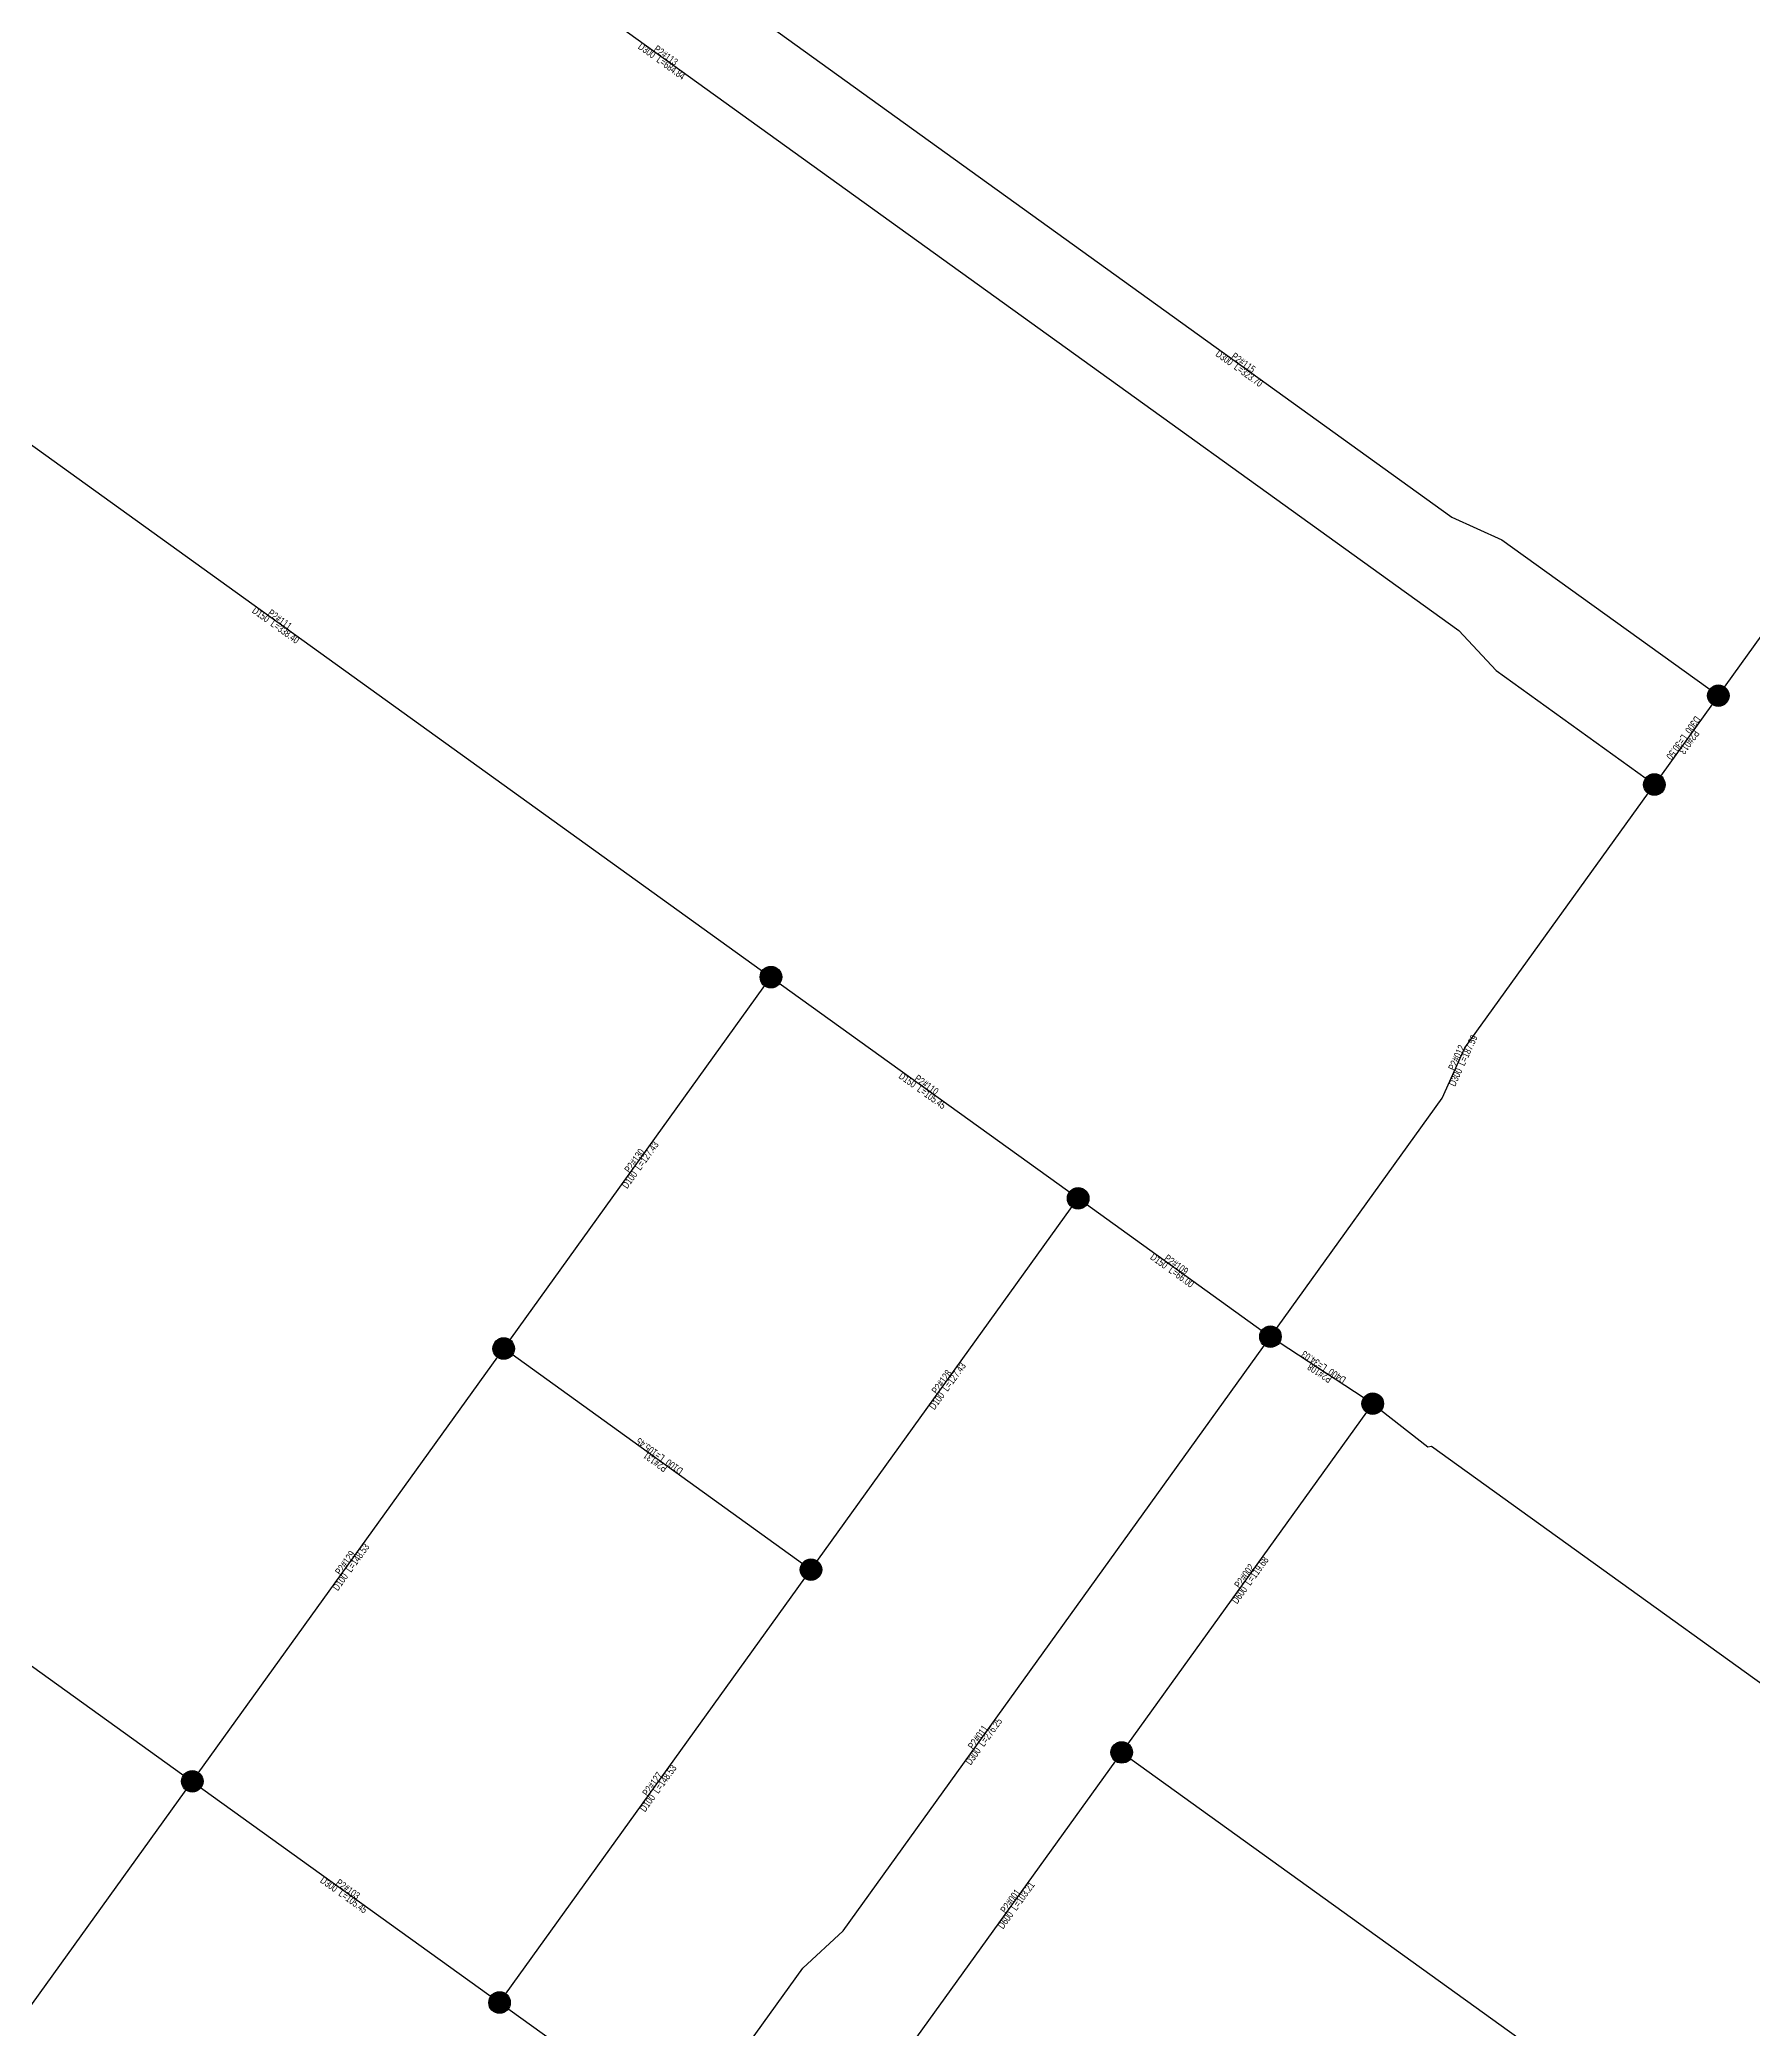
# Model space of a CAD drawing. Header units: metres. Extents: x 145472 to 149777, y 297313 to 301407.
# Drawn here: x 146809 to 147286, y 299353 to 299907 of the extents above; entities that cross this region are included whole.
import ezdxf
from ezdxf.enums import TextEntityAlignment as Align

# ---------------------------------------------------------------- set-up
doc = ezdxf.new("R2010")
doc.units = ezdxf.units.M
for name, color, linetype in [('EPANET2-JUNCTION', 7, 'Continuous'), ('EPANET2-PIPE', 3, 'Continuous'), ('EPANET2-PIPE_no', 7, 'Continuous')]:
    doc.layers.add(name, color=color, linetype=linetype)

# ---------------------------------------------------------------- blocks, each defined once
blk = doc.blocks.new('PIPE_BLOCK')
at = {"width": 0.8}
for tag, p in [('INFO', (0, -1)), ('ID', (0, 1))]:
    blk.add_attdef(tag, text='', height=2, dxfattribs=at).set_placement(p, align=Align.MIDDLE_CENTER)
blk = doc.blocks.new('JUNCTION_BLOCK')
h = blk.add_hatch(color=255)
edge = h.paths.add_edge_path()
edge.add_arc((0, 0), 3, 0, 360)
at = {"color": 5}
blk.add_circle((0, 0), 3, dxfattribs=at)
at = {"color": 5, "width": 0.7}
blk.add_attdef('ID', text='', height=3, dxfattribs=at).set_placement((0, 0), align=Align.MIDDLE_CENTER)

msp = doc.modelspace()

# ---------------------------------------------------------------- linework, layer by layer
at = {"layer": 'EPANET2-PIPE'}
for points in [[(146704.67, 300102.11), (147204.07, 299742.75), (147214.49, 299731.56), (147258.56, 299699.84)], [(147276.38, 299724.6), (147308.73, 299769.56), (147319.93, 299779.99), (147430.67, 299933.89)], [(147012.12, 299911.06), (147202.14, 299774.32), (147216.07, 299768), (147276.38, 299724.6)], [(146737.76, 299843.86), (147012.44, 299646.21)], [(147276.38, 299724.6), (147258.56, 299699.84)], [(147151.6, 299546.06), (147199.44, 299612.54), (147205.76, 299626.47), (147258.56, 299699.84)], [(146938.01, 299542.77), (147012.44, 299646.21)], [(147012.44, 299646.21), (147098.03, 299584.61)], [(146576.58, 299619.87), (146851.25, 299422.22)], [(147023.6, 299481.18), (147098.03, 299584.61)], [(147098.03, 299584.61), (147151.6, 299546.06)], [(146851.25, 299422.22), (146938.01, 299542.77)], [(147023.6, 299481.18), (146938.01, 299542.77)], [(146987.98, 299323.83), (147021.36, 299370.21), (147032.56, 299380.64), (147151.6, 299546.06)], [(147180.1, 299527.41), (147151.6, 299546.06)], [(147110.17, 299430.28), (147180.1, 299527.41)], [(147180.1, 299527.41), (147195.47, 299515.42), (147196.51, 299515.59), (147339.18, 299412.93), (147483.3, 299436.43), (147547.57, 299525.75)], [(146936.85, 299360.63), (147023.6, 299481.18)], [(147049.75, 299346.32), (147110.17, 299430.28)], [(147110.17, 299430.28), (147264.94, 299318.91), (147298.69, 299298.12), (147328.12, 299282.79), (147363.42, 299261.69), (147441.28, 299208.78), (147512.42, 299221.43), (147556.19, 299282.47), (147605.31, 299306.75), (147656.13, 299305.19), (147693.19, 299316.15), (147744.51, 299351.7), (147759.84, 299373.01)], [(146489.86, 298919.99), (146851.25, 299422.22)], [(146851.25, 299422.22), (146936.85, 299360.63)], [(146936.85, 299360.63), (146987.98, 299323.83)]]:
    msp.add_lwpolyline(points, dxfattribs=at)

# ---------------------------------------------------------------- block references
at = {"layer": 'EPANET2-JUNCTION'}
ref = msp.add_blockref('JUNCTION_BLOCK', (147276.38, 299724.6), dxfattribs=at)
ref.add_attrib('ID', 'B028', dxfattribs={"layer": '0', "color": 5, "height": 3, "width": 0.55}).set_placement((147276.38, 299724.6), align=Align.MIDDLE_CENTER)
ref = msp.add_blockref('JUNCTION_BLOCK', (147258.56, 299699.84), dxfattribs=at)
ref.add_attrib('ID', 'B027', dxfattribs={"layer": '0', "color": 5, "height": 3, "width": 0.55}).set_placement((147258.56, 299699.84), align=Align.MIDDLE_CENTER)
ref = msp.add_blockref('JUNCTION_BLOCK', (147012.44, 299646.21), dxfattribs=at)
ref.add_attrib('ID', 'B108', dxfattribs={"layer": '0', "color": 5, "height": 3, "width": 0.55}).set_placement((147012.44, 299646.21), align=Align.MIDDLE_CENTER)
ref = msp.add_blockref('JUNCTION_BLOCK', (147098.03, 299584.61), dxfattribs=at)
ref.add_attrib('ID', 'B107', dxfattribs={"layer": '0', "color": 5, "height": 3, "width": 0.55}).set_placement((147098.03, 299584.61), align=Align.MIDDLE_CENTER)
ref = msp.add_blockref('JUNCTION_BLOCK', (147151.6, 299546.06), dxfattribs=at)
ref.add_attrib('ID', 'B026', dxfattribs={"layer": '0', "color": 5, "height": 3, "width": 0.55}).set_placement((147151.6, 299546.06), align=Align.MIDDLE_CENTER)
ref = msp.add_blockref('JUNCTION_BLOCK', (146938.01, 299542.77), dxfattribs=at)
ref.add_attrib('ID', 'B106', dxfattribs={"layer": '0', "color": 5, "height": 3, "width": 0.55}).set_placement((146938.01, 299542.77), align=Align.MIDDLE_CENTER)
ref = msp.add_blockref('JUNCTION_BLOCK', (147180.1, 299527.41), dxfattribs=at)
ref.add_attrib('ID', 'B003', dxfattribs={"layer": '0', "color": 5, "height": 3, "width": 0.55}).set_placement((147180.1, 299527.41), align=Align.MIDDLE_CENTER)
ref = msp.add_blockref('JUNCTION_BLOCK', (147023.6, 299481.18), dxfattribs=at)
ref.add_attrib('ID', 'B105', dxfattribs={"layer": '0', "color": 5, "height": 3, "width": 0.55}).set_placement((147023.6, 299481.18), align=Align.MIDDLE_CENTER)
ref = msp.add_blockref('JUNCTION_BLOCK', (147110.17, 299430.28), dxfattribs=at)
ref.add_attrib('ID', 'B002', dxfattribs={"layer": '0', "color": 5, "height": 3, "width": 0.55}).set_placement((147110.17, 299430.28), align=Align.MIDDLE_CENTER)
ref = msp.add_blockref('JUNCTION_BLOCK', (146851.25, 299422.22), dxfattribs=at)
ref.add_attrib('ID', 'B102', dxfattribs={"layer": '0', "color": 5, "height": 3, "width": 0.55}).set_placement((146851.25, 299422.22), align=Align.MIDDLE_CENTER)
ref = msp.add_blockref('JUNCTION_BLOCK', (146936.85, 299360.63), dxfattribs=at)
ref.add_attrib('ID', 'B101', dxfattribs={"layer": '0', "color": 5, "height": 3, "width": 0.55}).set_placement((146936.85, 299360.63), align=Align.MIDDLE_CENTER)
at = {"layer": 'EPANET2-PIPE_no'}
for p, rotation, values in [((146982.62, 299902.11), 324.2614691143234, {'ID': 'P2#113', 'INFO': 'D300  L=684.84'}), ((147143.5, 299816.52), 324.26146911347007, {'ID': 'P2#115', 'INFO': 'D300  L=323.70'}), ((146875.1, 299745.03), 324.2614693744428, {'ID': 'P2#111', 'INFO': 'D150  L=338.40'}), ((147267.47, 299712.22), 234.26147321209427, {'ID': 'P2#013', 'INFO': 'D300  L=30.50'}), ((147204.36, 299623.37), 65.56853441184457, {'ID': 'P2#012', 'INFO': 'D300  L=187.59'}), ((147055.23, 299615.41), 324.261469374459, {'ID': 'P2#110', 'INFO': 'D150  L=105.45'}), ((146975.22, 299594.49), 54.26146937451705, {'ID': 'P2#130', 'INFO': 'D100  L=127.43'}), ((147124.81, 299565.34), 324.2614693744931, {'ID': 'P2#109', 'INFO': 'D150  L=66.00'}), ((147165.85, 299536.74), 146.7875862858458, {'ID': 'P2#108', 'INFO': 'D400  L=34.03'}), ((147060.81, 299532.9), 54.26146937440021, {'ID': 'P2#128', 'INFO': 'D100  L=127.43'}), ((146980.8, 299511.98), 144.2614693743574, {'ID': 'P2#131', 'INFO': 'D100  L=105.45'}), ((146894.63, 299482.5), 54.26146937442907, {'ID': 'P2#129', 'INFO': 'D100  L=148.53'}), ((147145.13, 299478.84), 54.247253431029364, {'ID': 'P2#002', 'INFO': 'D600  L=119.68'}), ((147070.92, 299433.95), 54.26146937445255, {'ID': 'P2#011', 'INFO': 'D300  L=276.25'}), ((146980.22, 299420.9), 54.26146937442433, {'ID': 'P2#127', 'INFO': 'D100  L=148.53'}), ((146894.05, 299391.42), 324.2614691119678, {'ID': 'P2#103', 'INFO': 'D300  L=105.45'}), ((147079.96, 299388.3), 54.26147077751543, {'ID': 'P2#001', 'INFO': 'D600  L=103.21'})]:
    msp.add_blockref('PIPE_BLOCK', p, dxfattribs=dict(at, rotation=rotation)).add_auto_attribs(values)

doc.saveas('drawing.dxf')
